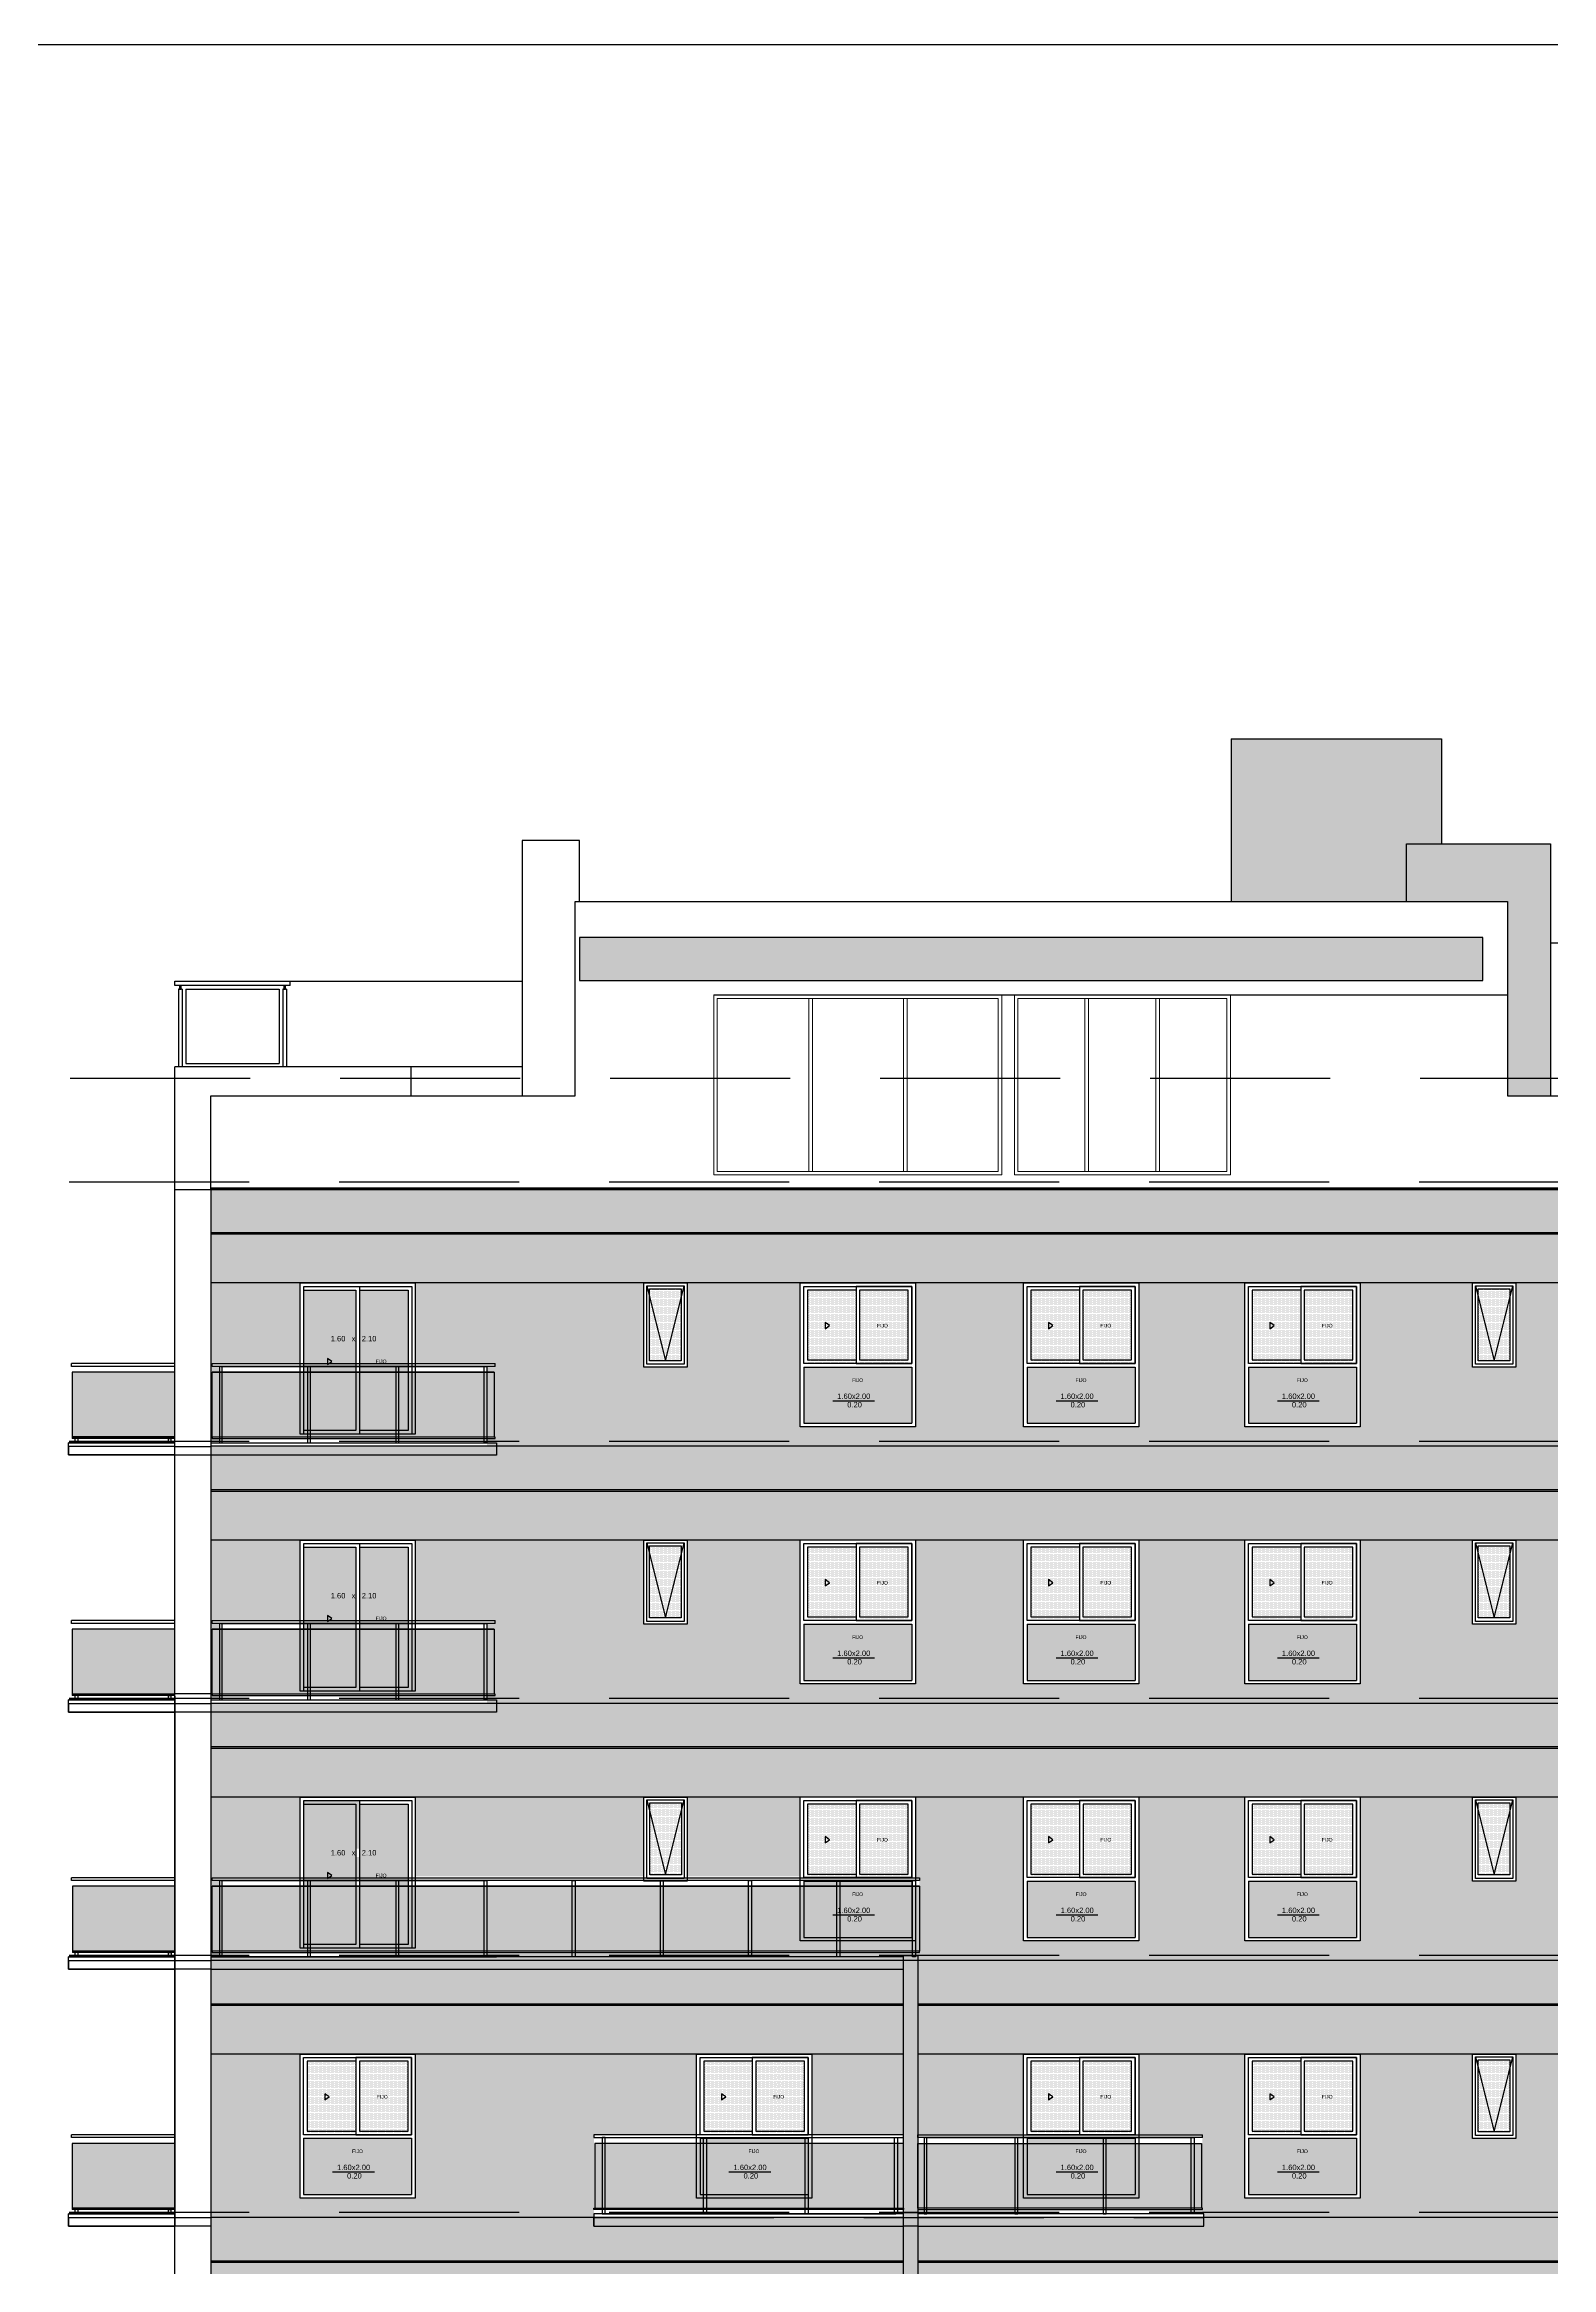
# Model space of a CAD drawing. Header units: metres. Extents: x 126 to 596, y -539 to -70.
# Drawn here: x 393.55 to 414.48, y -386.72 to -355.84 of the extents above; entities that cross this region are included whole.
import ezdxf
from ezdxf.enums import TextEntityAlignment as Align

# ---------------------------------------------------------------- set-up
doc = ezdxf.new("R2010")
doc.units = ezdxf.units.M
doc.header["$LTSCALE"] = 10
doc.linetypes.add('DASHED2', pattern=[0.375, 0.25, -0.125])
doc.linetypes.add('HIDDEN', pattern=[0.375, 0.25, -0.125])
for name, color, linetype in [('0.1', 1, 'Continuous'), ('01', 1, 'Continuous'), ('02', 2, 'Continuous'), ('3', 3, 'Continuous'), ('A-Aberturas', 2, 'Continuous'), ('A-Balcon', 1, 'Continuous'), ('A-Pisos', 1, 'Continuous'), ('A-Proyección', 1, 'HIDDEN'), ('Aberturas en Fachadas', 2, 'Continuous'), ('Corte t', 2, 'Continuous'), ('Expresión Vidrio', 252, 'Continuous'), ('Fachada', 3, 'Continuous'), ('Fachada 02', 2, 'Continuous'), ('PISO', 251, 'Continuous'), ('Texto Detalles Aberturas', 3, 'Continuous')]:
    doc.layers.add(name, color=color, linetype=linetype)
doc.layers.add('ABERTURAS', color=2, linetype='Continuous', lineweight=9)
doc.layers.add('M1-Muro Común 20', color=12, linetype='Continuous', transparency=0.5)
doc.styles.add('ROMANS', font='arial.ttf', dxfattribs={"width": 1.02, "height": 1.2})

# ---------------------------------------------------------------- blocks, each defined once
blk = doc.blocks.new('aberturas 2')
at = {"layer": 'Expresión Vidrio'}
h = blk.add_hatch(dxfattribs=at)
h.set_pattern_fill('DOTS', color=252, scale=0.01)
h.set_pattern_definition([(0, (-1009.145685, 397.000675), (0.0079375, 0.015875), [0, -0.015875])])
h.paths.add_polyline_path([(315.617, -169.076), (315.617, -168.076), (316.292, -168.076), (316.292, -169.076)])
h = blk.add_hatch(dxfattribs=at)
h.set_pattern_fill('DOTS', color=252, scale=0.01)
h.set_pattern_definition([(0, (-1009.595685, 397.000675), (0.0079375, 0.015875), [0, -0.015875])])
h.paths.add_polyline_path([(316.342, -169.076), (316.342, -168.076), (317.017, -168.076), (317.017, -169.076)])
h = blk.add_hatch(dxfattribs=at)
h.set_pattern_fill('DOTS', color=252, scale=0.01)
h.set_pattern_definition([(0, (0, -0.05), (0.0079375, 0.015875), [0, -0.015875])])
h.paths.add_polyline_path([(317.067, -169.926), (317.067, -169.146), (315.567, -169.146), (315.567, -169.926)])
at = {"layer": 'A-Aberturas'}
for p, q in [((315.567, -169.146), (315.567, -169.926)), ((315.567, -169.146), (317.067, -169.146)), ((317.067, -169.146), (317.067, -169.926)), ((315.567, -169.926), (317.067, -169.926))]:
    blk.add_line(p, q, dxfattribs=at)
for points in [[(317.117, -169.976), (315.517, -169.976), (315.517, -167.976), (317.117, -167.976)], [(315.567, -169.096), (315.567, -168.026), (317.067, -168.026), (317.067, -169.096)], [(317.067, -168.026), (316.292, -168.026), (316.292, -169.096), (317.067, -169.096)]]:
    blk.add_lwpolyline(points, close=True, dxfattribs=at)
at = {"layer": 'A-Aberturas', "color": 1}
blk.add_lwpolyline([(316.292, -168.076), (315.617, -168.076), (315.617, -169.046), (316.292, -169.046)], dxfattribs=at)
blk.add_lwpolyline([(317.017, -168.076), (316.342, -168.076), (316.342, -169.046), (317.017, -169.046)], close=True, dxfattribs=at)
at = {"layer": 'Texto Detalles Aberturas', "color": 3}
blk.add_line((316.549, -169.618), (315.968, -169.618), dxfattribs=at)
at = {"layer": 'Texto Detalles Aberturas'}
blk.add_lwpolyline([(315.862, -168.527), (315.862, -168.613), (315.922, -168.57)], close=True, dxfattribs=at)
at = {"layer": 'Texto Detalles Aberturas', "color": 3, "style": 'ROMANS'}
for p in [(316.659, -168.57), (316.315, -169.327)]:
    blk.add_text('FIJO', height=0.05, dxfattribs=at).set_placement(p, align=Align.MIDDLE_CENTER)
for s, p in [('1.60x2.00', (316.031, -169.588)), ('0.20', (316.17, -169.705))]:
    blk.add_text(s, height=0.075, dxfattribs=at).set_placement(p)
blk = doc.blocks.new('fachada 1a 3')
at = {"layer": '0.1', "transparency": 33554636}
h = blk.add_hatch(color=253, dxfattribs=at)
h.dxf.hatch_style = 1
h.paths.add_polyline_path([(350.844, -132.151), (341.225, -132.151), (341.225, -131.551), (350.844, -131.551)])
h.paths.add_polyline_path([(365.065, -132.151), (351.044, -132.151), (351.044, -131.55), (365.065, -131.55)])
h = blk.add_hatch(color=253, dxfattribs=at)
h.dxf.hatch_style = 1
h.paths.add_polyline_path([(341.225, -132.851), (350.844, -132.851), (350.844, -132.171), (341.225, -132.171)])
h.paths.add_polyline_path([(351.044, -132.171), (365.065, -132.171), (365.065, -132.851), (351.044, -132.851)])
at = {"layer": 'A-Balcon', "transparency": 33554460}
h = blk.add_hatch(color=141, dxfattribs=at)
h.dxf.hatch_style = 1
h.paths.add_polyline_path([(346.559, -134.991), (350.844, -134.991), (350.844, -134.091), (346.559, -134.091)])
h = blk.add_hatch(color=141, dxfattribs=at)
h.dxf.hatch_style = 1
h.paths.add_polyline_path([(354.981, -134.991), (351.044, -134.991), (351.044, -134.091), (354.981, -134.091)])
at = {"layer": 'Expresión Vidrio'}
h = blk.add_hatch(dxfattribs=at)
h.set_pattern_fill('DOTS', color=252, scale=0.01)
h.set_pattern_definition([(0, (-966.36699, 431.926638), (0.0079375, 0.015875), [0, -0.015875])])
h.paths.add_polyline_path([(359.266, -133.931), (359.266, -132.931), (358.826, -132.931), (358.826, -133.931)])
at = {"layer": 'M1-Muro Común 20', "transparency": 33554687}
h = blk.add_hatch(color=8, dxfattribs=at)
h.dxf.hatch_style = 1
h.paths.add_polyline_path([(350.844, -131.481), (351.044, -131.481), (351.044, -135.241), (350.844, -135.241)])
at = {"layer": 'M1-Muro Común 20', "transparency": 33554534}
h = blk.add_hatch(color=254, dxfattribs=at)
h.dxf.hatch_style = 1
h.paths.add_polyline_path([(342.463, -132.851), (341.224, -132.851), (341.225, -134.981), (341.225, -134.981), (341.225, -135.12), (342.463, -135.12), (342.463, -135.011), (342.465, -135.011), (342.463, -134.991), (342.463, -134.091), (342.463, -134.011), (342.463, -133.971)])
h.paths.add_polyline_path([(365.065, -132.851), (364.112, -132.851), (364.112, -133.97), (365.024, -133.97), (365.024, -134.01), (364.924, -134.01), (364.924, -134.092), (365.024, -134.092), (365.024, -135.012), (364.892, -135.012), (364.924, -135.012), (364.924, -135.051), (365.065, -135.051)])
h.paths.add_polyline_path([(354.995, -135.071), (355.013, -135.071), (355.013, -135.12), (361.392, -135.12), (361.392, -135.012), (361.409, -135.012), (361.409, -134.992), (361.409, -134.092), (361.509, -134.092), (361.509, -134.01), (361.409, -134.01), (361.409, -133.97), (362.512, -133.97), (362.512, -132.851), (360.769, -132.851), (360.769, -134.018), (360.169, -134.018), (360.169, -132.851), (359.346, -132.851), (359.346, -134.021), (358.746, -134.021), (358.746, -132.851), (357.185, -132.851), (357.185, -134.851), (355.585, -134.851), (355.585, -132.851), (354.112, -132.851), (354.112, -133.971), (354.995, -133.971)])
h.paths.add_polyline_path([(346.544, -133.971), (347.969, -133.971), (347.969, -132.851), (344.063, -132.851), (344.063, -133.971), (344.063, -134.011), (344.063, -134.091), (344.063, -134.851), (342.463, -134.851), (342.463, -135.12), (346.544, -135.12)])
h.paths.add_polyline_path([(349.569, -133.971), (350.844, -133.971), (350.844, -132.851), (349.569, -132.851)])
h.paths.add_polyline_path([(351.044, -132.851), (351.044, -133.971), (352.512, -133.971), (352.512, -132.851)])
h.paths.add_polyline_path([(350.844, -133.971), (350.844, -132.851)])
at = {"layer": 'M1-Muro Común 20', "transparency": 33554460}
h = blk.add_hatch(color=141, dxfattribs=at)
h.dxf.hatch_style = 1
h.paths.add_polyline_path([(339.3, -134.99), (340.725, -134.99), (340.725, -134.091), (339.3, -134.091)])
at = {"layer": '0.1'}
for points in [[(350.844, -131.55), (341.225, -131.55)], [(365.065, -131.55), (351.044, -131.55)], [(350.844, -135.12), (341.225, -135.12)], [(365.065, -135.12), (351.044, -135.12)]]:
    blk.add_lwpolyline(points, dxfattribs=at)
at = {"layer": '02'}
for points in [[(350.844, -135.071), (346.544, -135.071), (346.544, -135.241), (350.844, -135.241), (350.844, -135.071)], [(351.044, -135.241), (355.013, -135.241), (355.013, -135.071), (351.044, -135.071), (351.044, -135.241)]]:
    blk.add_lwpolyline(points, dxfattribs=at)
at = {"layer": 'A-Aberturas'}
blk.add_lwpolyline([(358.746, -134.021), (358.746, -132.851), (359.346, -132.851), (359.346, -134.021), (358.746, -134.021)], dxfattribs=at)
for points in [[(358.746, -134.021), (358.746, -132.851), (359.346, -132.851), (359.346, -134.021)], [(358.786, -133.981), (358.786, -132.891), (359.306, -132.891), (359.306, -133.981)]]:
    blk.add_lwpolyline(points, close=True, dxfattribs=at)
at = {"layer": 'A-Aberturas', "color": 1}
blk.add_lwpolyline([(358.826, -133.931), (358.826, -132.931), (359.266, -132.931), (359.266, -133.931)], close=True, dxfattribs=at)
at = {"layer": 'A-Aberturas', "color": 253}
for points in [[(340.725, -134.01), (339.29, -134.01), (339.29, -133.97)], [(340.725, -133.97), (339.29, -133.97)], [(340.725, -134.99), (339.3, -134.99), (339.3, -135.011)], [(340.725, -135.011), (339.3, -135.011)], [(339.38, -135.07), (339.38, -135.011), (339.34, -135.011)], [(339.34, -135.07), (339.34, -135.011)], [(340.635, -135.07), (340.635, -135.011), (340.675, -135.011)], [(340.675, -135.07), (340.675, -135.011)]]:
    blk.add_lwpolyline(points, dxfattribs=at)
blk.add_lwpolyline([(339.3, -134.99), (340.725, -134.99), (340.725, -134.091), (339.3, -134.091)], close=True, dxfattribs=at)
at = {"layer": 'A-Balcon'}
for p, q in [((354.995, -134.011), (354.995, -133.971)), ((354.995, -135.011), (354.995, -134.991))]:
    blk.add_line(p, q, dxfattribs=at)
for points in [[(346.544, -134.011), (350.844, -134.011), (350.844, -133.971), (346.544, -133.971), (346.544, -134.011)], [(354.995, -134.011), (351.044, -134.011), (351.044, -133.971), (354.995, -133.971)], [(351.149, -134.011), (354.861, -134.011)], [(346.544, -134.991), (350.844, -134.991), (350.844, -135.011), (346.544, -135.011), (346.544, -134.991)], [(354.995, -134.991), (351.044, -134.991), (351.044, -135.011), (354.995, -135.011)]]:
    blk.add_lwpolyline(points, dxfattribs=at)
for points in [[(346.559, -134.991), (350.844, -134.991), (350.844, -134.091), (346.559, -134.091)], [(346.699, -135.071), (346.699, -134.011), (346.659, -134.011), (346.659, -135.071)], [(348.068, -135.071), (348.068, -134.011), (348.108, -134.011), (348.108, -135.071)], [(349.478, -135.071), (349.478, -134.011), (349.518, -134.011), (349.518, -135.071)], [(350.719, -135.071), (350.719, -134.011), (350.759, -134.011), (350.759, -135.071)], [(354.981, -134.991), (351.044, -134.991), (351.044, -134.091), (354.981, -134.091)], [(351.169, -135.071), (351.169, -134.011), (351.129, -134.011), (351.129, -135.071)], [(352.431, -135.071), (352.431, -134.011), (352.391, -134.011), (352.391, -135.071)], [(353.656, -135.071), (353.656, -134.011), (353.616, -134.011), (353.616, -135.071)], [(354.841, -135.071), (354.841, -134.011), (354.881, -134.011), (354.881, -135.071)]]:
    blk.add_lwpolyline(points, close=True, dxfattribs=at)
at = {"layer": 'A-Pisos'}
blk.add_line((346.679, -135.071), (350.739, -135.071), dxfattribs=at)
for points in [[(350.844, -132.851), (341.225, -132.851)], [(365.065, -132.851), (351.044, -132.851)]]:
    blk.add_lwpolyline(points, dxfattribs=at)
for p in [(352.411, -134.011), (353.636, -134.011), (348.088, -135.071), (349.498, -135.071)]:
    blk.add_point(p, dxfattribs=at)
at = {"layer": 'A-Proyección', "color": 1}
blk.add_lwpolyline([(358.786, -132.891), (359.046, -133.931), (359.306, -132.891)], dxfattribs=at)
at = {"layer": 'Corte t', "color": 4}
blk.add_lwpolyline([(350.844, -131.481), (351.044, -131.481), (351.044, -135.241), (350.844, -135.241)], close=True, dxfattribs=at)
at = {"layer": 'Fachada'}
blk.add_line((341.225, -131.551), (341.225, -135.121), dxfattribs=at)
at = {"layer": 'Fachada 02', "color": 1}
for p, q in [((341.225, -132.151), (350.844, -132.151)), ((341.225, -132.171), (350.844, -132.171)), ((351.044, -132.151), (365.065, -132.151)), ((351.044, -132.171), (365.065, -132.171))]:
    blk.add_line(p, q, dxfattribs=at)
at = {"layer": 'Fachada 02', "color": 253}
for p, q in [((339.245, -135.12), (339.245, -135.07)), ((340.725, -135.07), (339.245, -135.07)), ((339.245, -135.07), (340.725, -135.07)), ((339.245, -135.12), (339.245, -135.24)), ((340.725, -135.24), (339.245, -135.24)), ((339.245, -135.24), (340.725, -135.24))]:
    blk.add_line(p, q, dxfattribs=at)
blk.add_lwpolyline([(340.725, -131.551), (341.225, -131.551), (341.225, -135.241), (340.725, -135.241)], close=True, dxfattribs=at)
at = {"layer": 'Fachada 02', "color": 253, "linetype": 'DASHED2'}
blk.add_lwpolyline([(339.245, -135.24), (339.245, -135.12), (340.725, -135.12)], dxfattribs=at)
at = {"layer": 'Fachada 02', "color": 252, "linetype": 'DASHED2', "true_color": 0x939598}
blk.add_lwpolyline([(346.544, -135.241), (346.544, -135.121), (355.013, -135.121)], dxfattribs=at)
at = {"layer": 'Aberturas en Fachadas'}
for p in [(26.946, 35.126), (32.452, 35.126), (36.994, 35.126), (40.068, 35.126)]:
    blk.add_blockref('aberturas 2', p, dxfattribs=at)
blk = doc.blocks.new('aberturas balcones')
at = {"layer": 'Expresión Vidrio'}
h = blk.add_hatch(dxfattribs=at)
h.set_pattern_fill('DOTS', color=252, scale=0.01)
h.set_pattern_definition([(0, (-1039.733291, 386.921473), (0.0079375, 0.015875), [0, -0.015875])])
h.paths.add_polyline_path([(287.68, -180.006), (287.68, -178.056), (288.405, -178.056), (288.405, -180.006)])
h = blk.add_hatch(dxfattribs=at)
h.set_pattern_fill('DOTS', color=252, scale=0.01)
h.set_pattern_definition([(0, (-1038.733291, 386.921473), (0.0079375, 0.015875), [0, -0.015875])])
h.paths.add_polyline_path([(288.455, -180.006), (288.455, -178.056), (289.13, -178.056), (289.13, -180.006)])
at = {"layer": 'A-Aberturas'}
blk.add_line((287.68, -178.006), (287.68, -178.006), dxfattribs=at)
blk.add_lwpolyline([(287.63, -180.056), (287.63, -177.956), (289.23, -177.956), (289.23, -180.056), (287.63, -180.056)], dxfattribs=at)
for points in [[(287.68, -180.056), (287.68, -178.006), (289.18, -178.006), (289.18, -180.056)], [(287.68, -178.006), (288.455, -178.006), (288.455, -180.056), (287.68, -180.056)]]:
    blk.add_lwpolyline(points, close=True, dxfattribs=at)
at = {"layer": 'A-Aberturas', "color": 1}
for points in [[(287.68, -178.056), (288.405, -178.056), (288.405, -180.006), (287.68, -180.006)], [(288.455, -178.056), (289.13, -178.056), (289.13, -180.006), (288.455, -180.006)]]:
    blk.add_lwpolyline(points, dxfattribs=at)
at = {"layer": 'Texto Detalles Aberturas', "color": 3}
blk.add_lwpolyline([(288.009, -179.003), (288.009, -179.089), (288.069, -179.046)], close=True, dxfattribs=at)
at = {"layer": 'Texto Detalles Aberturas', "color": 3, "style": 'ROMANS'}
blk.add_text('1.60   x   2.10', height=0.075, dxfattribs=at).set_placement((288.055, -178.767))
blk.add_text('FIJO', height=0.05, dxfattribs=at).set_placement((288.755, -179.046), align=Align.MIDDLE_CENTER)
blk = doc.blocks.new('fachada 4 a 6')
at = {"layer": '0.1', "transparency": 33554636}
h = blk.add_hatch(color=253, dxfattribs=at)
h.dxf.hatch_style = 1
h.paths.add_polyline_path([(347.278, -169.308), (347.798, -169.308), (347.798, -169.828), (347.278, -169.828)], flags=0)
h.paths.add_polyline_path([(347.318, -169.348), (347.758, -169.348), (347.758, -169.778), (347.318, -169.778)], flags=0)
h.paths.add_polyline_path([(349.459, -170.438), (350.959, -170.438), (350.959, -171.218), (349.459, -171.218)], flags=0)
h.paths.add_polyline_path([(349.754, -169.818), (349.814, -169.861), (349.754, -169.904)], flags=0)
h.paths.add_polyline_path([(350.234, -169.368), (350.909, -169.368), (350.909, -170.338), (350.234, -170.338)], flags=0)
h.paths.add_polyline_path([(352.562, -169.318), (354.062, -169.318), (354.062, -170.388), (353.287, -170.388), (352.562, -170.388)], flags=0)
h.paths.add_polyline_path([(352.562, -170.438), (354.062, -170.438), (354.062, -171.218), (352.562, -171.218)], flags=0)
h.paths.add_polyline_path([(352.856, -169.818), (352.917, -169.861), (352.856, -169.904)], flags=0)
h.paths.add_polyline_path([(353.337, -169.368), (354.012, -169.368), (354.012, -170.338), (353.337, -170.338)], flags=0)
h.paths.add_polyline_path([(355.635, -169.318), (357.135, -169.318), (357.135, -170.388), (356.36, -170.388), (355.635, -170.388)], flags=0)
h.paths.add_polyline_path([(355.635, -170.438), (357.135, -170.438), (357.135, -171.218), (355.635, -171.218)], flags=0)
h.paths.add_polyline_path([(355.93, -169.818), (355.99, -169.861), (355.93, -169.904)], flags=0)
h.paths.add_polyline_path([(356.41, -169.368), (357.085, -169.368), (357.085, -170.338), (356.41, -170.338)], flags=0)
h.paths.add_polyline_path([(358.786, -169.308), (359.306, -169.308), (359.306, -169.828), (358.786, -169.828)], flags=0)
h.paths.add_polyline_path([(358.826, -169.348), (359.266, -169.348), (359.266, -169.778), (358.826, -169.778)], flags=0)
h.paths.add_polyline_path([(360.209, -169.305), (360.729, -169.305), (360.729, -169.825), (360.209, -169.825)], flags=0)
h.paths.add_polyline_path([(360.249, -169.345), (360.689, -169.345), (360.689, -169.775), (360.249, -169.775)], flags=0)
h.paths.add_polyline_path([(350.042, -171.017), (350.284, -171.017), (350.284, -170.902), (350.042, -170.902)], flags=0)
h.paths.add_polyline_path([(349.904, -170.9), (350.402, -170.9), (350.402, -170.785), (349.904, -170.785)], flags=0)
h.paths.add_polyline_path([(350.118, -170.657), (350.296, -170.657), (350.296, -170.579), (350.118, -170.579)], flags=0)
h.paths.add_polyline_path([(350.462, -169.9), (350.639, -169.9), (350.639, -169.822), (350.462, -169.822)], flags=0)
h.paths.add_polyline_path([(353.145, -171.017), (353.387, -171.017), (353.387, -170.902), (353.145, -170.902)], flags=0)
h.paths.add_polyline_path([(353.006, -170.9), (353.505, -170.9), (353.505, -170.785), (353.006, -170.785)], flags=0)
h.paths.add_polyline_path([(353.221, -170.657), (353.398, -170.657), (353.398, -170.579), (353.221, -170.579)], flags=0)
h.paths.add_polyline_path([(353.564, -169.9), (353.742, -169.9), (353.742, -169.822), (353.564, -169.822)], flags=0)
h.paths.add_polyline_path([(356.218, -171.017), (356.461, -171.017), (356.461, -170.902), (356.218, -170.902)], flags=0)
h.paths.add_polyline_path([(356.08, -170.9), (356.578, -170.9), (356.578, -170.785), (356.08, -170.785)], flags=0)
h.paths.add_polyline_path([(356.294, -170.657), (356.472, -170.657), (356.472, -170.579), (356.294, -170.579)], flags=0)
h.paths.add_polyline_path([(356.638, -169.9), (356.815, -169.9), (356.815, -169.822), (356.638, -169.822)], flags=0)
h.paths.add_polyline_path([(360.169, -169.268), (360.769, -169.268), (360.769, -169.265), (360.169, -169.265)])
h.paths.add_polyline_path([(365.065, -167.968), (341.225, -167.968), (341.225, -169.268), (362.512, -169.268), (365.065, -169.268)])
at = {"layer": 'A-Balcon', "transparency": 33554460}
h = blk.add_hatch(color=141, dxfattribs=at)
h.dxf.hatch_style = 1
h.paths.add_polyline_path([(345.158, -171.408), (341.243, -171.408), (341.243, -170.508), (345.158, -170.508)])
at = {"layer": 'Expresión Vidrio'}
h = blk.add_hatch(dxfattribs=at)
h.set_pattern_fill('DOTS', color=252, scale=0.01)
h.set_pattern_definition([(0, (-977.874463, 395.509645), (0.0079375, 0.015875), [0, -0.015875])])
h.paths.add_polyline_path([(347.758, -170.348), (347.758, -169.348), (347.318, -169.348), (347.318, -170.348)])
h = blk.add_hatch(dxfattribs=at)
h.set_pattern_fill('DOTS', color=252, scale=0.01)
h.set_pattern_definition([(0, (-966.36699, 395.509645), (0.0079375, 0.015875), [0, -0.015875])])
h.paths.add_polyline_path([(359.266, -170.348), (359.266, -169.348), (358.826, -169.348), (358.826, -170.348)])
at = {"layer": 'M1-Muro Común 20', "transparency": 33554534}
h = blk.add_hatch(color=254, dxfattribs=at)
h.dxf.hatch_style = 1
h.paths.add_polyline_path([(349.409, -169.268), (347.838, -169.268), (347.838, -170.438), (347.238, -170.438), (347.238, -169.268), (344.063, -169.268), (344.063, -170.388), (345.172, -170.388), (345.172, -170.428), (345.058, -170.428), (345.058, -170.508), (345.158, -170.508), (345.158, -171.408), (345.172, -171.408), (345.172, -171.428), (345.058, -171.428), (345.058, -171.537), (361.509, -171.537), (361.509, -171.429), (361.409, -171.429), (361.409, -171.409), (361.409, -170.509), (361.509, -170.509), (361.509, -170.427), (361.409, -170.427), (361.409, -170.387), (362.512, -170.387), (362.512, -169.268), (360.769, -169.268), (360.769, -170.435), (360.169, -170.435), (360.169, -169.268), (359.346, -169.268), (359.346, -170.438), (358.746, -170.438), (358.746, -169.268), (357.185, -169.268), (357.185, -171.268), (355.585, -171.268), (355.585, -169.268), (354.112, -169.268), (354.112, -171.268), (352.512, -171.268), (352.512, -169.268), (351.009, -169.268), (351.009, -171.268), (349.409, -171.268)])
h.paths.add_polyline_path([(342.463, -169.268), (341.225, -169.268), (341.225, -171.398), (341.225, -171.398), (341.225, -171.468), (341.343, -171.468), (341.343, -171.428), (341.243, -171.428), (341.243, -171.408), (341.243, -170.508), (341.343, -170.508), (341.343, -170.428), (341.243, -170.428), (341.243, -170.388), (342.463, -170.388)])
h.paths.add_polyline_path([(365.065, -169.268), (364.112, -169.268), (364.112, -170.387), (365.024, -170.387), (365.024, -170.427), (364.924, -170.427), (364.924, -170.509), (365.024, -170.509), (365.024, -171.409), (365.024, -171.429), (364.924, -171.429), (364.924, -171.468), (365.065, -171.468)])
at = {"layer": 'M1-Muro Común 20', "transparency": 33554460}
h = blk.add_hatch(color=141, dxfattribs=at)
h.dxf.hatch_style = 1
h.paths.add_polyline_path([(339.3, -171.407), (340.725, -171.407), (340.725, -170.508), (339.3, -170.508)])
at = {"layer": '0.1'}
for points in [[(365.065, -167.967), (341.225, -167.967)], [(365.065, -171.537), (341.225, -171.537)]]:
    blk.add_lwpolyline(points, dxfattribs=at)
at = {"layer": 'A-Aberturas'}
for points in [[(347.238, -170.438), (347.238, -169.268), (347.838, -169.268), (347.838, -170.438), (347.238, -170.438)], [(358.746, -170.438), (358.746, -169.268), (359.346, -169.268), (359.346, -170.438), (358.746, -170.438)]]:
    blk.add_lwpolyline(points, dxfattribs=at)
for points in [[(347.238, -170.438), (347.238, -169.268), (347.838, -169.268), (347.838, -170.438)], [(347.278, -170.398), (347.278, -169.308), (347.798, -169.308), (347.798, -170.398)], [(358.746, -170.438), (358.746, -169.268), (359.346, -169.268), (359.346, -170.438)], [(358.786, -170.398), (358.786, -169.308), (359.306, -169.308), (359.306, -170.398)]]:
    blk.add_lwpolyline(points, close=True, dxfattribs=at)
at = {"layer": 'A-Aberturas', "color": 1}
for points in [[(347.318, -170.348), (347.318, -169.348), (347.758, -169.348), (347.758, -170.348)], [(358.826, -170.348), (358.826, -169.348), (359.266, -169.348), (359.266, -170.348)]]:
    blk.add_lwpolyline(points, close=True, dxfattribs=at)
at = {"layer": 'A-Aberturas', "color": 253}
for points in [[(340.725, -170.427), (339.29, -170.427), (339.29, -170.387)], [(340.725, -170.387), (339.29, -170.387)], [(340.725, -171.407), (339.3, -171.407), (339.3, -171.428)], [(340.725, -171.428), (339.3, -171.428)], [(339.38, -171.487), (339.38, -171.428), (339.34, -171.428)], [(339.34, -171.487), (339.34, -171.428)], [(340.635, -171.487), (340.635, -171.428), (340.675, -171.428)], [(340.675, -171.487), (340.675, -171.428)]]:
    blk.add_lwpolyline(points, dxfattribs=at)
blk.add_lwpolyline([(339.3, -171.407), (340.725, -171.407), (340.725, -170.508), (339.3, -170.508)], close=True, dxfattribs=at)
at = {"layer": 'A-Balcon'}
for p, q in [((345.172, -170.428), (345.172, -170.388)), ((345.172, -171.428), (345.172, -171.408))]:
    blk.add_line(p, q, dxfattribs=at)
for points in [[(345.172, -170.428), (341.243, -170.428), (341.243, -170.388), (345.172, -170.388)], [(341.363, -170.428), (345.038, -170.428)], [(345.158, -170.508), (341.243, -170.508)], [(345.172, -171.408), (341.243, -171.408), (341.243, -171.428), (345.172, -171.428)]]:
    blk.add_lwpolyline(points, dxfattribs=at)
for points in [[(341.383, -171.488), (341.383, -170.428), (341.343, -170.428), (341.343, -171.488)], [(342.608, -171.488), (342.608, -170.428), (342.568, -170.428), (342.568, -171.488)], [(343.833, -171.488), (343.833, -170.428), (343.793, -170.428), (343.793, -171.488)], [(345.018, -171.488), (345.018, -170.428), (345.058, -170.428), (345.058, -171.488)], [(345.158, -171.408), (341.243, -171.408), (341.243, -170.508), (345.158, -170.508)]]:
    blk.add_lwpolyline(points, close=True, dxfattribs=at)
at = {"layer": 'A-Pisos'}
blk.add_lwpolyline([(365.065, -169.268), (341.225, -169.268)], dxfattribs=at)
for p in [(342.588, -170.428), (343.813, -170.428)]:
    blk.add_point(p, dxfattribs=at)
at = {"layer": 'A-Proyección', "color": 1}
for points in [[(347.278, -169.308), (347.538, -170.348), (347.798, -169.308)], [(358.786, -169.308), (359.046, -170.348), (359.306, -169.308)]]:
    blk.add_lwpolyline(points, dxfattribs=at)
at = {"layer": 'Fachada'}
blk.add_line((341.225, -167.968), (341.225, -171.538), dxfattribs=at)
at = {"layer": 'Fachada 02', "color": 1}
for p, q in [((341.225, -168.568), (365.065, -168.568)), ((341.225, -168.588), (365.065, -168.588))]:
    blk.add_line(p, q, dxfattribs=at)
at = {"layer": 'Fachada 02', "color": 253}
for p, q in [((339.245, -171.537), (339.245, -171.487)), ((340.725, -171.487), (339.245, -171.487)), ((339.245, -171.487), (340.725, -171.487)), ((339.245, -171.537), (339.245, -171.657)), ((340.725, -171.657), (339.245, -171.657)), ((339.245, -171.657), (340.725, -171.657))]:
    blk.add_line(p, q, dxfattribs=at)
at = {"layer": 'Fachada 02'}
for p, q in [((341.225, -171.488), (345.189, -171.488)), ((345.189, -171.658), (341.225, -171.658)), ((345.189, -171.488), (345.189, -171.658))]:
    blk.add_line(p, q, dxfattribs=at)
at = {"layer": 'Fachada 02', "color": 253}
blk.add_lwpolyline([(340.725, -167.968), (341.225, -167.968), (341.225, -171.658), (340.725, -171.658)], close=True, dxfattribs=at)
at = {"layer": 'Fachada 02', "color": 253, "linetype": 'DASHED2'}
blk.add_lwpolyline([(339.245, -171.657), (339.245, -171.537), (340.725, -171.537)], dxfattribs=at)
at = {"layer": 'Aberturas en Fachadas'}
for name, p in [('aberturas balcones', (54.834, 8.688)), ('aberturas 2', (33.892, -1.291)), ('aberturas 2', (36.994, -1.291)), ('aberturas 2', (40.068, -1.291))]:
    blk.add_blockref(name, p, dxfattribs=at)
blk = doc.blocks.new('niveles')
at = {"layer": 'PISO', "linetype": 'HIDDEN'}
for p, q in [((572.165, -271.324, 0), (533.187, -271.324, 0)), ((572.152, -272.764), (533.455, -272.764)), ((572.152, -276.364), (533.455, -276.364)), ((572.152, -279.934), (533.455, -279.934)), ((572.152, -283.504), (533.455, -283.504)), ((572.152, -287.074), (533.455, -287.074))]:
    blk.add_line(p, q, dxfattribs=at)

msp = doc.modelspace()

# ---------------------------------------------------------------- hatches: boundary and pattern name
at = {"layer": '0.1', "transparency": 33554602}
h = msp.add_hatch(color=253, dxfattribs=at)
h.dxf.hatch_style = 1
h.paths.add_polyline_path([(400.981, -368.845), (413.527, -368.845), (413.527, -368.245), (400.981, -368.245)])
at = {"layer": '0.1', "transparency": 33554636}
h = msp.add_hatch(color=253, dxfattribs=at)
h.dxf.hatch_style = 1
h.paths.add_polyline_path([(397.54, -381.275), (397.48, -381.318), (397.48, -381.232)], flags=16)
h.paths.add_polyline_path([(401.916, -380.225), (402.436, -380.225), (402.436, -380.745), (401.916, -380.745)], flags=0)
h.paths.add_polyline_path([(401.956, -380.265), (402.396, -380.265), (402.396, -380.695), (401.956, -380.695)], flags=0)
h.paths.add_polyline_path([(404.096, -381.355), (405.596, -381.355), (405.596, -382.135), (404.096, -382.135)], flags=0)
h.paths.add_polyline_path([(404.391, -380.735), (404.452, -380.778), (404.391, -380.821)], flags=0)
h.paths.add_polyline_path([(404.871, -380.285), (405.546, -380.285), (405.546, -381.255), (404.871, -381.255)], flags=0)
h.paths.add_polyline_path([(407.199, -380.235), (408.699, -380.235), (408.699, -381.305), (407.924, -381.305), (407.199, -381.305)], flags=0)
h.paths.add_polyline_path([(407.199, -381.355), (408.699, -381.355), (408.699, -382.135), (407.199, -382.135)], flags=0)
h.paths.add_polyline_path([(407.494, -380.735), (407.554, -380.778), (407.494, -380.821)], flags=0)
h.paths.add_polyline_path([(407.974, -380.285), (408.649, -380.285), (408.649, -381.255), (407.974, -381.255)], flags=0)
h.paths.add_polyline_path([(410.272, -380.235), (411.772, -380.235), (411.772, -381.305), (410.997, -381.305), (410.272, -381.305)], flags=0)
h.paths.add_polyline_path([(410.272, -381.355), (411.772, -381.355), (411.772, -382.135), (410.272, -382.135)], flags=0)
h.paths.add_polyline_path([(410.567, -380.735), (410.628, -380.778), (410.567, -380.821)], flags=0)
h.paths.add_polyline_path([(411.047, -380.285), (411.722, -380.285), (411.722, -381.255), (411.047, -381.255)], flags=0)
h.paths.add_polyline_path([(413.423, -380.225), (413.943, -380.225), (413.943, -380.745), (413.423, -380.745)], flags=0)
h.paths.add_polyline_path([(413.463, -380.265), (413.903, -380.265), (413.903, -380.695), (413.463, -380.695)], flags=0)
h.paths.add_polyline_path([(414.846, -380.223), (415.366, -380.223), (415.366, -380.743), (414.846, -380.743)], flags=0)
h.paths.add_polyline_path([(414.886, -380.263), (415.326, -380.263), (415.326, -380.693), (414.886, -380.693)], flags=0)
h.paths.add_polyline_path([(404.68, -381.934), (404.922, -381.934), (404.922, -381.819), (404.68, -381.819)], flags=0)
h.paths.add_polyline_path([(404.541, -381.817), (405.04, -381.817), (405.04, -381.702), (404.541, -381.702)], flags=0)
h.paths.add_polyline_path([(404.756, -381.574), (404.933, -381.574), (404.933, -381.497), (404.756, -381.497)], flags=0)
h.paths.add_polyline_path([(405.099, -380.817), (405.276, -380.817), (405.276, -380.739), (405.099, -380.739)], flags=0)
h.paths.add_polyline_path([(407.782, -381.934), (408.024, -381.934), (408.024, -381.819), (407.782, -381.819)], flags=0)
h.paths.add_polyline_path([(407.644, -381.817), (408.142, -381.817), (408.142, -381.702), (407.644, -381.702)], flags=0)
h.paths.add_polyline_path([(407.858, -381.574), (408.036, -381.574), (408.036, -381.497), (407.858, -381.497)], flags=0)
h.paths.add_polyline_path([(408.202, -380.817), (408.379, -380.817), (408.379, -380.739), (408.202, -380.739)], flags=0)
h.paths.add_polyline_path([(410.856, -381.934), (411.098, -381.934), (411.098, -381.819), (410.856, -381.819)], flags=0)
h.paths.add_polyline_path([(410.717, -381.817), (411.216, -381.817), (411.216, -381.702), (410.717, -381.702)], flags=0)
h.paths.add_polyline_path([(410.932, -381.574), (411.109, -381.574), (411.109, -381.497), (410.932, -381.497)], flags=0)
h.paths.add_polyline_path([(411.275, -380.817), (411.453, -380.817), (411.453, -380.739), (411.275, -380.739)], flags=0)
h.paths.add_polyline_path([(397.507, -381.016), (398.181, -381.016), (398.181, -380.902), (397.507, -380.902)], flags=16)
h.paths.add_polyline_path([(398.138, -381.314), (398.315, -381.314), (398.315, -381.236), (398.138, -381.236)], flags=17)
h.paths.add_polyline_path([(414.806, -380.185), (415.406, -380.185), (415.406, -380.183), (414.806, -380.183)])
h.paths.add_polyline_path([(419.702, -378.885), (395.862, -378.885), (395.862, -380.185), (417.149, -380.185), (419.702, -380.185)])
h.paths.add_polyline_path([(397.926, -381.305), (397.926, -380.235), (397.151, -380.235), (397.151, -381.305)])
at = {"layer": 'A-Balcon', "transparency": 33554460}
h = msp.add_hatch(color=141, dxfattribs=at)
h.dxf.hatch_style = 1
h.paths.add_polyline_path([(405.702, -382.325), (395.88, -382.325), (395.88, -381.425), (405.702, -381.425)])
at = {"layer": 'Expresión Vidrio'}
h = msp.add_hatch(dxfattribs=at)
h.set_pattern_fill('DOTS', color=252, scale=0.01)
h.set_pattern_definition([(0, (-923.237062, 184.59239), (0.0079375, 0.015875), [0, -0.015875])])
h.paths.add_polyline_path([(402.396, -381.265), (402.396, -380.265), (401.956, -380.265), (401.956, -381.265)])
h = msp.add_hatch(dxfattribs=at)
h.set_pattern_fill('DOTS', color=252, scale=0.01)
h.set_pattern_definition([(0, (-911.729589, 184.59239), (0.0079375, 0.015875), [0, -0.015875])])
h.paths.add_polyline_path([(413.903, -381.265), (413.903, -380.265), (413.463, -380.265), (413.463, -381.265)])
at = {"layer": 'M1-Muro Común 20', "transparency": 33554472}
h = msp.add_hatch(color=8, dxfattribs=at)
h.dxf.hatch_style = 1
h.paths.add_polyline_path([(412.953, -365.49), (410.032, -365.49), (410.032, -366.63), (412.953, -366.63)])
h.paths.add_polyline_path([(412.953, -366.63), (410.032, -366.63), (410.032, -366.945), (412.953, -366.945)])
h.paths.add_polyline_path([(412.464, -366.945), (410.032, -366.945), (410.032, -367.74), (412.464, -367.74)])
at = {"layer": 'M1-Muro Común 20', "transparency": 33554559}
h = msp.add_hatch(color=8, dxfattribs=at)
h.dxf.hatch_style = 1
h.paths.add_polyline_path([(414.464, -366.945), (412.464, -366.945), (412.464, -367.745), (413.869, -367.745), (414.464, -367.745)])
h.paths.add_polyline_path([(414.464, -368.395), (413.869, -368.395), (413.869, -368.881), (414.464, -368.881)])
h.paths.add_polyline_path([(414.464, -367.745), (413.869, -367.745), (413.869, -368.395), (414.464, -368.395), (414.464, -368.325)])
h.paths.add_polyline_path([(414.464, -368.881), (413.869, -368.881), (413.869, -369.695), (414.464, -369.695)])
h.paths.add_polyline_path([(414.464, -369.695), (413.869, -369.695), (413.869, -370.445), (414.464, -370.445)])
at = {"layer": 'M1-Muro Común 20', "transparency": 33554534}
h = msp.add_hatch(color=254, dxfattribs=at)
h.dxf.hatch_style = 1
h.paths.add_polyline_path([(397.1, -380.165), (395.862, -380.165), (395.862, -382.315), (395.862, -382.315), (395.862, -382.385), (395.979, -382.385), (395.979, -382.345), (395.879, -382.345), (395.879, -382.325), (395.879, -381.425), (395.979, -381.425), (395.979, -381.345), (395.879, -381.345), (395.879, -381.305), (397.1, -381.305)])
h.paths.add_polyline_path([(419.701, -380.185), (418.749, -380.185), (418.749, -381.304), (419.661, -381.304), (419.661, -381.344), (419.561, -381.344), (419.561, -381.426), (419.661, -381.426), (419.661, -382.326), (419.661, -382.346), (419.561, -382.346), (419.561, -382.385), (419.701, -382.385)])
h.paths.add_polyline_path([(405.646, -381.305), (405.702, -381.305), (405.702, -382.365), (399.694, -382.365), (399.694, -382.405), (405.481, -382.405), (405.481, -382.405), (405.681, -382.405), (405.681, -382.454), (416.146, -382.454), (416.146, -382.346), (416.046, -382.346), (416.046, -382.326), (416.046, -381.426), (416.146, -381.426), (416.146, -381.344), (416.046, -381.344), (416.046, -381.304), (417.149, -381.304), (417.149, -380.185), (415.406, -380.185), (415.406, -381.353), (414.806, -381.353), (414.806, -380.185), (413.983, -380.185), (413.983, -381.355), (413.383, -381.355), (413.383, -380.185), (411.822, -380.185), (411.822, -382.185), (410.222, -382.185), (410.222, -380.185), (408.749, -380.185), (408.749, -382.185), (407.149, -382.185), (407.149, -380.185), (405.646, -380.185)])
h.paths.add_polyline_path([(398.708, -381.285), (401.875, -381.285), (401.875, -380.165), (398.708, -380.165)])
h.paths.add_polyline_path([(402.475, -381.285), (404.046, -381.285), (404.046, -380.165), (402.475, -380.165)])
at = {"layer": 'M1-Muro Común 20', "transparency": 33554460}
h = msp.add_hatch(color=141, dxfattribs=at)
h.dxf.hatch_style = 1
h.paths.add_polyline_path([(393.938, -382.325), (395.363, -382.324), (395.363, -381.425), (393.938, -381.425)])
at = {"layer": 'M1-Muro Común 20', "transparency": 33554687}
h = msp.add_hatch(color=8, dxfattribs=at)
h.dxf.hatch_style = 1
h.paths.add_polyline_path([(395.862, -382.575), (405.481, -382.575), (405.481, -382.405), (395.862, -382.405)])

# ---------------------------------------------------------------- linework, layer by layer
at = {"layer": '0.1', "elevation": 0}
for points in [[(419.702, -378.885), (395.862, -378.885)], [(419.702, -382.455), (395.862, -382.455)]]:
    msp.add_lwpolyline(points, dxfattribs=at)
at = {"layer": '01'}
for p, q in [((410.032, -365.49, 0), (412.953, -365.49, 0)), ((410.032, -365.49, 0), (410.032, -367.745, 0)), ((412.953, -365.49, 0), (412.953, -366.945, 0))]:
    msp.add_line(p, q, dxfattribs=at)
at = {"layer": '01', "color": 253}
for p, q in [((395.363, -368.853, 0), (396.962, -368.853, 0)), ((395.363, -368.915, 0), (395.363, -368.853, 0)), ((396.962, -368.915, 0), (395.363, -368.915, 0)), ((395.363, -368.915, 0), (395.363, -368.915, 0)), ((396.962, -368.915, 0), (396.962, -368.853, 0)), ((396.962, -368.915, 0), (396.962, -368.915, 0)), ((395.463, -368.965, 0), (395.413, -368.965, 0)), ((395.413, -368.965, 0), (395.413, -370.045, 0)), ((395.463, -368.965, 0), (395.463, -370.045, 0)), ((395.513, -368.965, 0), (396.812, -368.965, 0)), ((395.513, -368.965, 0), (395.513, -369.995, 0)), ((396.812, -368.965, 0), (396.812, -369.995, 0)), ((396.912, -368.965, 0), (396.862, -368.965, 0)), ((396.862, -368.965, 0), (396.862, -370.045, 0)), ((396.912, -368.965, 0), (396.912, -370.045, 0)), ((400.186, -370.045, 0), (395.363, -370.045, 0)), ((395.513, -369.995, 0), (396.812, -369.995, 0))]:
    msp.add_line(p, q, dxfattribs=at)
at = {"layer": '01', "color": 253, "elevation": 0}
for points in [[(395.425, -368.965), (395.45, -368.965), (395.45, -368.915), (395.425, -368.915)], [(396.874, -368.965), (396.899, -368.965), (396.899, -368.915), (396.874, -368.915)]]:
    msp.add_lwpolyline(points, close=True, dxfattribs=at)
for points in [[(395.363, -371.745), (395.363, -370.045)], [(398.643, -370.447), (398.643, -370.045)]]:
    msp.add_lwpolyline(points, dxfattribs=at)
at = {"layer": '3', "color": 3}
msp.add_line((402.845, -369.045, 0), (413.869, -369.045, 0), dxfattribs=at)
at = {"layer": '3', "color": 2}
msp.add_lwpolyline([(400.981, -367.745), (400.981, -366.902), (400.186, -366.902), (400.186, -370.447)], dxfattribs=at)
at = {"layer": '3', "color": 3, "elevation": 0}
msp.add_lwpolyline([(395.862, -371.745), (395.862, -370.447), (400.922, -370.447), (400.922, -367.745), (413.869, -367.745), (413.869, -370.447), (419.702, -370.447), (419.702, -372.359)], dxfattribs=at)
at = {"layer": '3', "color": 2, "elevation": 0}
msp.add_lwpolyline([(415.561, -368.325), (414.464, -368.325), (414.464, -370.447), (417.728, -370.447), (417.728, -368.325), (416.461, -368.325)], dxfattribs=at)
at = {"layer": 'A-Aberturas', "color": 253}
msp.add_line((395.363, -378.785, 0), (395.363, -382.455, 0), dxfattribs=at)
at = {"layer": 'A-Aberturas'}
msp.add_lwpolyline([(126.138, -355.844), (596.014, -355.844), (596.014, -413.301), (126.138, -413.301)], close=True, dxfattribs=at)
at = {"layer": 'A-Aberturas', "elevation": 0}
for points in [[(401.876, -381.355), (401.876, -380.185), (402.476, -380.185), (402.476, -381.355), (401.876, -381.355)], [(413.383, -381.355), (413.383, -380.185), (413.983, -380.185), (413.983, -381.355), (413.383, -381.355)]]:
    msp.add_lwpolyline(points, dxfattribs=at)
for points in [[(401.876, -381.355), (401.876, -380.185), (402.476, -380.185), (402.476, -381.355)], [(401.916, -381.315), (401.916, -380.225), (402.436, -380.225), (402.436, -381.315)], [(413.383, -381.355), (413.383, -380.185), (413.983, -380.185), (413.983, -381.355)], [(413.423, -381.315), (413.423, -380.225), (413.943, -380.225), (413.943, -381.315)]]:
    msp.add_lwpolyline(points, close=True, dxfattribs=at)
at = {"layer": 'A-Aberturas', "color": 1, "elevation": 0}
for points in [[(401.956, -381.265), (401.956, -380.265), (402.396, -380.265), (402.396, -381.265)], [(413.463, -381.265), (413.463, -380.265), (413.903, -380.265), (413.903, -381.265)]]:
    msp.add_lwpolyline(points, close=True, dxfattribs=at)
at = {"layer": 'A-Aberturas', "color": 253, "elevation": 0}
for points in [[(395.363, -381.345), (393.928, -381.345), (393.928, -381.305)], [(395.363, -381.305), (393.928, -381.305)], [(395.363, -382.325), (393.938, -382.325), (393.938, -382.345)], [(395.363, -382.345), (393.938, -382.345)], [(394.018, -382.405), (394.018, -382.345), (393.978, -382.345)], [(393.978, -382.405), (393.978, -382.345)], [(395.273, -382.405), (395.273, -382.345), (395.313, -382.345)], [(395.313, -382.405), (395.313, -382.345)]]:
    msp.add_lwpolyline(points, dxfattribs=at)
msp.add_lwpolyline([(393.938, -382.325), (395.363, -382.324), (395.363, -381.425), (393.938, -381.425)], close=True, dxfattribs=at)
at = {"layer": 'A-Balcon', "elevation": 0}
for points in [[(405.702, -381.345), (395.88, -381.345), (395.88, -381.305), (405.702, -381.305)], [(405.702, -382.325), (395.88, -382.325), (395.88, -381.425), (405.702, -381.425)], [(396.02, -382.405), (396.02, -381.345), (395.98, -381.345), (395.98, -382.405)], [(397.245, -382.405), (397.245, -381.345), (397.205, -381.345), (397.205, -382.405)], [(398.47, -382.405), (398.47, -381.345), (398.43, -381.345), (398.43, -382.405)], [(399.655, -382.405), (399.655, -381.345), (399.695, -381.345), (399.695, -382.405)], [(400.88, -382.405), (400.88, -381.345), (400.92, -381.345), (400.92, -382.405)], [(402.105, -382.405), (402.105, -381.345), (402.145, -381.345), (402.145, -382.405)], [(403.33, -382.405), (403.33, -381.345), (403.37, -381.345), (403.37, -382.405)], [(404.555, -382.405), (404.555, -381.345), (404.595, -381.345), (404.595, -382.405)], [(405.606, -382.405), (405.606, -381.345), (405.646, -381.345), (405.646, -382.405)]]:
    msp.add_lwpolyline(points, close=True, dxfattribs=at)
for points in [[(405.702, -381.425), (395.88, -381.425)], [(396, -381.345), (399.675, -381.345)], [(405.702, -382.325), (395.88, -382.325), (395.88, -382.345), (405.702, -382.345), (405.702, -382.325)]]:
    msp.add_lwpolyline(points, dxfattribs=at)
at = {"layer": 'A-Pisos', "color": 4, "elevation": 0}
msp.add_lwpolyline([(400.981, -368.845), (413.527, -368.845), (413.527, -368.245), (400.981, -368.245)], close=True, dxfattribs=at)
at = {"layer": 'A-Pisos', "color": 253, "elevation": 0}
msp.add_lwpolyline([(396.962, -368.853), (400.186, -368.853)], dxfattribs=at)
at = {"layer": 'A-Pisos', "elevation": 0}
msp.add_lwpolyline([(419.702, -380.185), (395.862, -380.185)], dxfattribs=at)
at = {"layer": 'A-Pisos'}
for p in [(397.225, -381.345, 0), (398.45, -381.345, 0)]:
    msp.add_point(p, dxfattribs=at)
at = {"layer": 'A-Proyección', "color": 1, "elevation": 0}
for points in [[(401.916, -380.225), (402.176, -381.265), (402.436, -380.225)], [(413.423, -380.225), (413.683, -381.265), (413.943, -380.225)]]:
    msp.add_lwpolyline(points, dxfattribs=at)
at = {"layer": 'ABERTURAS', "elevation": 0}
for points in [[(402.845, -371.545), (402.845, -369.045), (406.845, -369.045), (406.845, -371.545)], [(407.02, -371.545), (407.02, -369.045), (410.02, -369.045), (410.02, -371.545)]]:
    msp.add_lwpolyline(points, close=True, dxfattribs=at)
at = {"layer": 'ABERTURAS', "color": 1, "elevation": 0}
for points in [[(402.895, -371.495), (402.895, -369.095), (406.795, -369.095), (406.795, -371.495)], [(407.07, -371.495), (407.07, -369.095), (409.97, -369.095), (409.97, -371.495)]]:
    msp.add_lwpolyline(points, close=True, dxfattribs=at)
for points in [[(404.166, -369.095), (404.166, -371.495)], [(404.216, -369.095), (404.216, -371.495)], [(405.482, -369.095), (405.482, -371.495)], [(405.532, -369.095), (405.532, -371.495)], [(408, -369.095), (408, -371.495)], [(408.05, -369.095), (408.05, -371.495)], [(408.986, -369.095), (408.986, -371.495)], [(409.036, -369.095), (409.036, -371.495)]]:
    msp.add_lwpolyline(points, dxfattribs=at)
at = {"layer": 'Corte t', "elevation": 0}
msp.add_lwpolyline([(412.464, -367.745), (412.464, -366.945), (414.464, -366.945), (414.464, -368.325)], dxfattribs=at)
at = {"layer": 'Fachada'}
for p, q in [((395.862, -378.785, 0), (395.862, -382.455, 0)), ((395.862, -378.885, 0), (395.862, -382.455, 0)), ((395.862, -382.385, 0), (395.862, -385.955, 0))]:
    msp.add_line(p, q, dxfattribs=at)
at = {"layer": 'Fachada 02', "color": 1}
for p, q in [((395.862, -371.725, 0), (419.702, -371.725, 0)), ((395.862, -371.745, 0), (419.702, -371.745, 0)), ((395.862, -379.485, 0), (419.702, -379.485, 0)), ((395.862, -379.505, 0), (419.702, -379.505, 0))]:
    msp.add_line(p, q, dxfattribs=at)
at = {"layer": 'Fachada 02', "color": 253}
for p, q in [((393.883, -382.455, 0), (393.883, -382.405, 0)), ((395.363, -382.405, 0), (393.883, -382.405, 0)), ((393.883, -382.405, 0), (395.363, -382.405, 0)), ((393.883, -382.455, 0), (393.883, -382.575, 0)), ((395.363, -382.385, 0), (395.363, -386.145, 0)), ((395.363, -382.575, 0), (393.883, -382.575, 0)), ((393.883, -382.575, 0), (395.363, -382.575, 0))]:
    msp.add_line(p, q, dxfattribs=at)
at = {"layer": 'Fachada 02'}
msp.add_line((395.862, -382.405, 0), (399.827, -382.405, 0), dxfattribs=at)
at = {"layer": 'Fachada 02', "color": 253, "elevation": 0}
for points in [[(395.363, -378.745), (395.862, -378.745), (395.862, -382.575), (395.363, -382.575)], [(395.362, -378.885), (395.862, -378.885), (395.862, -382.575), (395.363, -382.575)]]:
    msp.add_lwpolyline(points, close=True, dxfattribs=at)
at = {"layer": 'Fachada 02', "color": 253, "linetype": 'DASHED2', "elevation": 0}
msp.add_lwpolyline([(393.883, -382.575), (393.883, -382.455), (395.363, -382.455)], dxfattribs=at)
at = {"layer": 'Fachada 02', "color": 4, "elevation": 0}
msp.add_lwpolyline([(395.862, -382.575), (405.481, -382.575), (405.481, -382.405), (395.862, -382.405)], close=True, dxfattribs=at)

# ---------------------------------------------------------------- block references
for name, p in [('fachada 4 a 6', (54.637, -203.777, 0)), ('fachada 4 a 6', (54.637, -207.347, 0)), ('fachada 1a 3', (54.637, -250.904, 0)), ('fachada 1a 3', (54.637, -254.474, 0))]:
    msp.add_blockref(name, p)
at = {"layer": 'Aberturas en Fachadas'}
for name, p in [('aberturas balcones', (109.471, -202.229, 0)), ('aberturas 2', (88.529, -212.208, 0)), ('aberturas 2', (91.632, -212.208, 0)), ('aberturas 2', (94.705, -212.208, 0))]:
    msp.add_blockref(name, p, dxfattribs=at)
at = {"layer": 'Fachada 02', "color": 253}
msp.add_blockref('niveles', (-142.008, -98.881, 0), dxfattribs=at)

doc.saveas('drawing.dxf')
